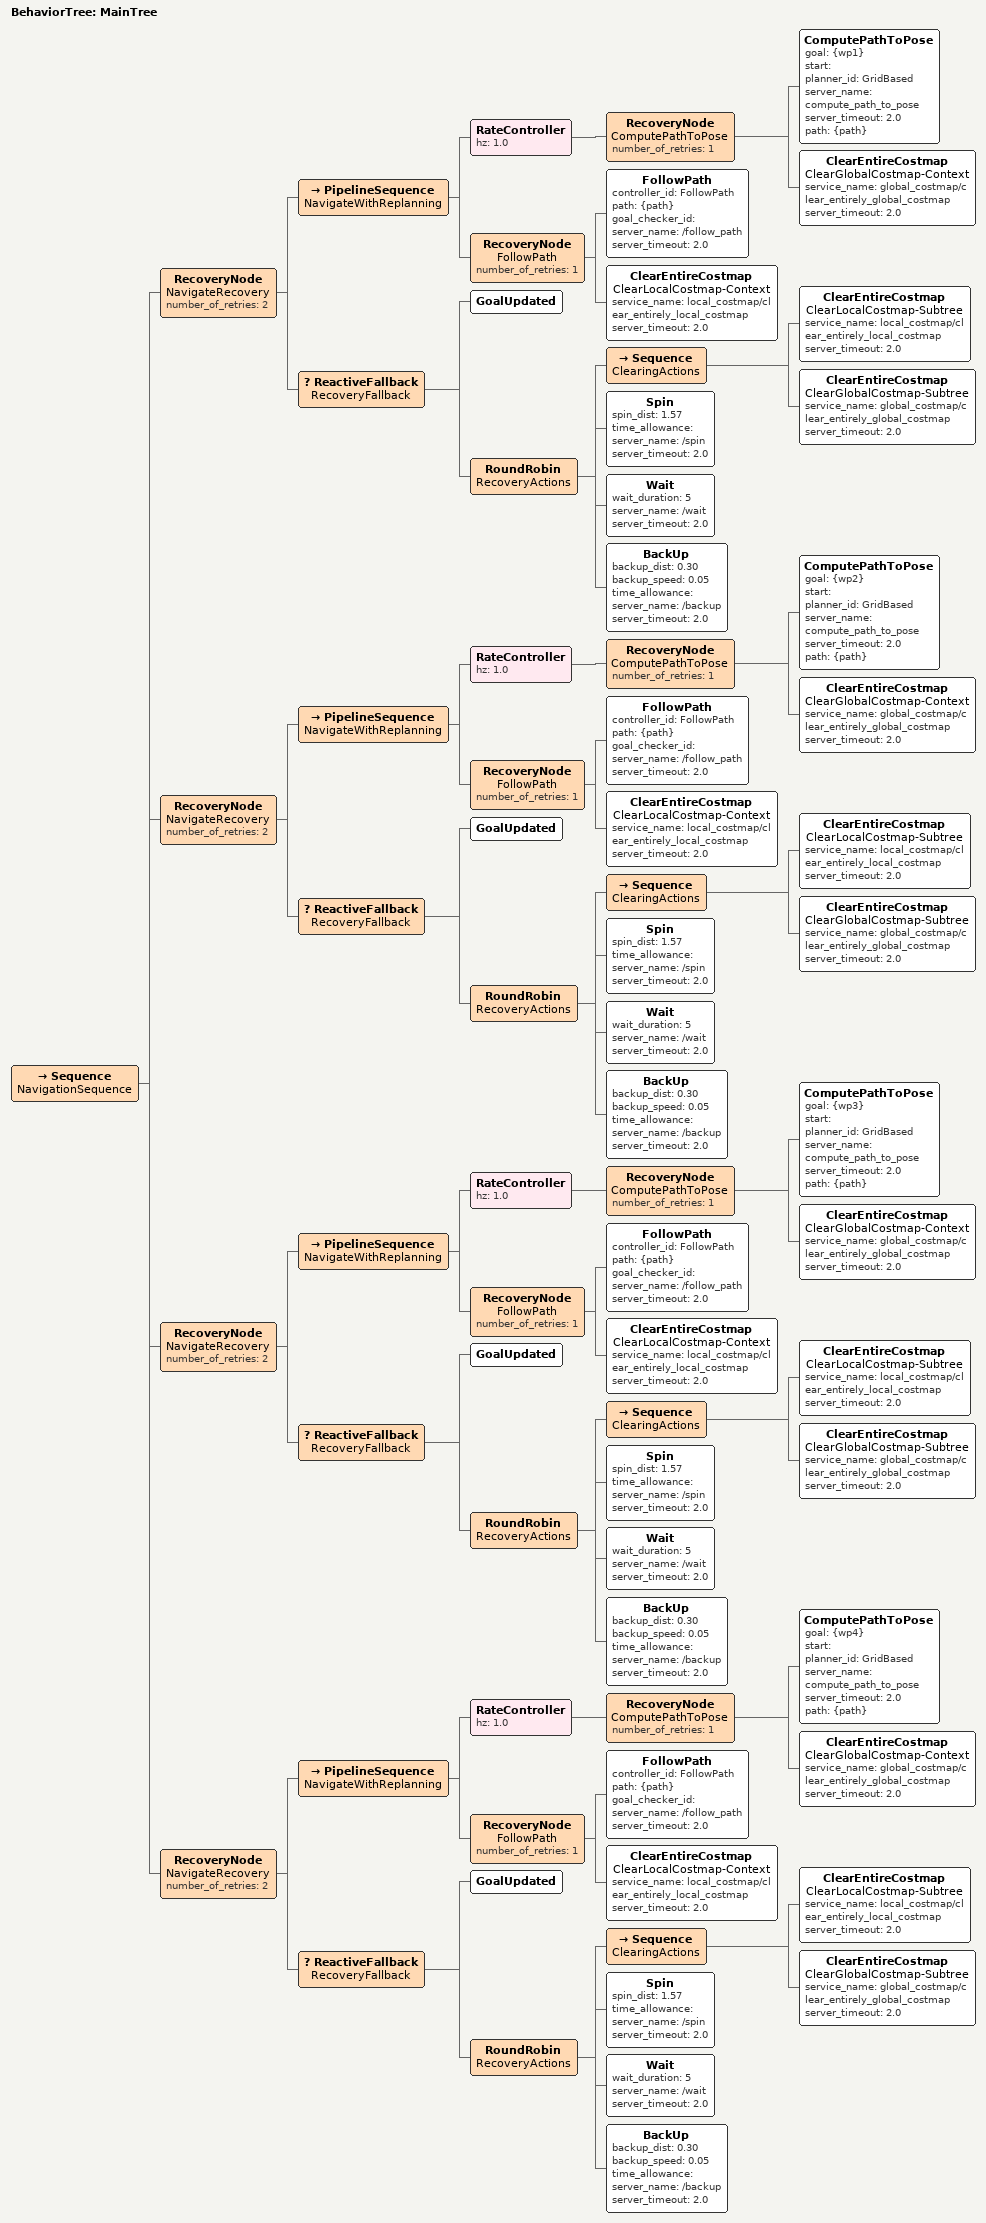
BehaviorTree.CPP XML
<?xml version="1.0" encoding="UTF-8"?>
<root BTCPP_format="3">
  <BehaviorTree ID="MainTree">
    <Sequence name="NavigationSequence">
      <RecoveryNode name="NavigateRecovery"
                    number_of_retries="2">
        <PipelineSequence name="NavigateWithReplanning">
          <RateController hz="1.0">
            <RecoveryNode name="ComputePathToPose"
                          number_of_retries="1">
              <ComputePathToPose goal="{wp1}"
                                 start=""
                                 planner_id="GridBased"
                                 server_name="compute_path_to_pose"
                                 server_timeout="2.0"
                                 path="{path}"/>
              <ClearEntireCostmap name="ClearGlobalCostmap-Context"
                                  service_name="global_costmap/clear_entirely_global_costmap"
                                  server_timeout="2.0"/>
            </RecoveryNode>
          </RateController>
          <RecoveryNode name="FollowPath"
                        number_of_retries="1">
            <FollowPath controller_id="FollowPath"
                        path="{path}"
                        goal_checker_id=""
                        server_name="/follow_path"
                        server_timeout="2.0"/>
            <ClearEntireCostmap name="ClearLocalCostmap-Context"
                                service_name="local_costmap/clear_entirely_local_costmap"
                                server_timeout="2.0"/>
          </RecoveryNode>
        </PipelineSequence>
        <ReactiveFallback name="RecoveryFallback">
          <GoalUpdated/>
          <RoundRobin name="RecoveryActions">
            <Sequence name="ClearingActions">
              <ClearEntireCostmap name="ClearLocalCostmap-Subtree"
                                  service_name="local_costmap/clear_entirely_local_costmap"
                                  server_timeout="2.0"/>
              <ClearEntireCostmap name="ClearGlobalCostmap-Subtree"
                                  service_name="global_costmap/clear_entirely_global_costmap"
                                  server_timeout="2.0"/>
            </Sequence>
            <Spin spin_dist="1.57"
                  time_allowance=""
                  server_name="/spin"
                  server_timeout="2.0"/>
            <Wait wait_duration="5"
                  server_name="/wait"
                  server_timeout="2.0"/>
            <BackUp backup_dist="0.30"
                    backup_speed="0.05"
                    time_allowance=""
                    server_name="/backup"
                    server_timeout="2.0"/>
          </RoundRobin>
        </ReactiveFallback>
      </RecoveryNode>
      <RecoveryNode name="NavigateRecovery"
                    number_of_retries="2">
        <PipelineSequence name="NavigateWithReplanning">
          <RateController hz="1.0">
            <RecoveryNode name="ComputePathToPose"
                          number_of_retries="1">
              <ComputePathToPose goal="{wp2}"
                                 start=""
                                 planner_id="GridBased"
                                 server_name="compute_path_to_pose"
                                 server_timeout="2.0"
                                 path="{path}"/>
              <ClearEntireCostmap name="ClearGlobalCostmap-Context"
                                  service_name="global_costmap/clear_entirely_global_costmap"
                                  server_timeout="2.0"/>
            </RecoveryNode>
          </RateController>
          <RecoveryNode name="FollowPath"
                        number_of_retries="1">
            <FollowPath controller_id="FollowPath"
                        path="{path}"
                        goal_checker_id=""
                        server_name="/follow_path"
                        server_timeout="2.0"/>
            <ClearEntireCostmap name="ClearLocalCostmap-Context"
                                service_name="local_costmap/clear_entirely_local_costmap"
                                server_timeout="2.0"/>
          </RecoveryNode>
        </PipelineSequence>
        <ReactiveFallback name="RecoveryFallback">
          <GoalUpdated/>
          <RoundRobin name="RecoveryActions">
            <Sequence name="ClearingActions">
              <ClearEntireCostmap name="ClearLocalCostmap-Subtree"
                                  service_name="local_costmap/clear_entirely_local_costmap"
                                  server_timeout="2.0"/>
              <ClearEntireCostmap name="ClearGlobalCostmap-Subtree"
                                  service_name="global_costmap/clear_entirely_global_costmap"
                                  server_timeout="2.0"/>
            </Sequence>
            <Spin spin_dist="1.57"
                  time_allowance=""
                  server_name="/spin"
                  server_timeout="2.0"/>
            <Wait wait_duration="5"
                  server_name="/wait"
                  server_timeout="2.0"/>
            <BackUp backup_dist="0.30"
                    backup_speed="0.05"
                    time_allowance=""
                    server_name="/backup"
                    server_timeout="2.0"/>
          </RoundRobin>
        </ReactiveFallback>
      </RecoveryNode>
      <RecoveryNode name="NavigateRecovery"
                    number_of_retries="2">
        <PipelineSequence name="NavigateWithReplanning">
          <RateController hz="1.0">
            <RecoveryNode name="ComputePathToPose"
                          number_of_retries="1">
              <ComputePathToPose goal="{wp3}"
                                 start=""
                                 planner_id="GridBased"
                                 server_name="compute_path_to_pose"
                                 server_timeout="2.0"
                                 path="{path}"/>
              <ClearEntireCostmap name="ClearGlobalCostmap-Context"
                                  service_name="global_costmap/clear_entirely_global_costmap"
                                  server_timeout="2.0"/>
            </RecoveryNode>
          </RateController>
          <RecoveryNode name="FollowPath"
                        number_of_retries="1">
            <FollowPath controller_id="FollowPath"
                        path="{path}"
                        goal_checker_id=""
                        server_name="/follow_path"
                        server_timeout="2.0"/>
            <ClearEntireCostmap name="ClearLocalCostmap-Context"
                                service_name="local_costmap/clear_entirely_local_costmap"
                                server_timeout="2.0"/>
          </RecoveryNode>
        </PipelineSequence>
        <ReactiveFallback name="RecoveryFallback">
          <GoalUpdated/>
          <RoundRobin name="RecoveryActions">
            <Sequence name="ClearingActions">
              <ClearEntireCostmap name="ClearLocalCostmap-Subtree"
                                  service_name="local_costmap/clear_entirely_local_costmap"
                                  server_timeout="2.0"/>
              <ClearEntireCostmap name="ClearGlobalCostmap-Subtree"
                                  service_name="global_costmap/clear_entirely_global_costmap"
                                  server_timeout="2.0"/>
            </Sequence>
            <Spin spin_dist="1.57"
                  time_allowance=""
                  server_name="/spin"
                  server_timeout="2.0"/>
            <Wait wait_duration="5"
                  server_name="/wait"
                  server_timeout="2.0"/>
            <BackUp backup_dist="0.30"
                    backup_speed="0.05"
                    time_allowance=""
                    server_name="/backup"
                    server_timeout="2.0"/>
          </RoundRobin>
        </ReactiveFallback>
      </RecoveryNode>
      <RecoveryNode name="NavigateRecovery"
                    number_of_retries="2">
        <PipelineSequence name="NavigateWithReplanning">
          <RateController hz="1.0">
            <RecoveryNode name="ComputePathToPose"
                          number_of_retries="1">
              <ComputePathToPose goal="{wp4}"
                                 start=""
                                 planner_id="GridBased"
                                 server_name="compute_path_to_pose"
                                 server_timeout="2.0"
                                 path="{path}"/>
              <ClearEntireCostmap name="ClearGlobalCostmap-Context"
                                  service_name="global_costmap/clear_entirely_global_costmap"
                                  server_timeout="2.0"/>
            </RecoveryNode>
          </RateController>
          <RecoveryNode name="FollowPath"
                        number_of_retries="1">
            <FollowPath controller_id="FollowPath"
                        path="{path}"
                        goal_checker_id=""
                        server_name="/follow_path"
                        server_timeout="2.0"/>
            <ClearEntireCostmap name="ClearLocalCostmap-Context"
                                service_name="local_costmap/clear_entirely_local_costmap"
                                server_timeout="2.0"/>
          </RecoveryNode>
        </PipelineSequence>
        <ReactiveFallback name="RecoveryFallback">
          <GoalUpdated/>
          <RoundRobin name="RecoveryActions">
            <Sequence name="ClearingActions">
              <ClearEntireCostmap name="ClearLocalCostmap-Subtree"
                                  service_name="local_costmap/clear_entirely_local_costmap"
                                  server_timeout="2.0"/>
              <ClearEntireCostmap name="ClearGlobalCostmap-Subtree"
                                  service_name="global_costmap/clear_entirely_global_costmap"
                                  server_timeout="2.0"/>
            </Sequence>
            <Spin spin_dist="1.57"
                  time_allowance=""
                  server_name="/spin"
                  server_timeout="2.0"/>
            <Wait wait_duration="5"
                  server_name="/wait"
                  server_timeout="2.0"/>
            <BackUp backup_dist="0.30"
                    backup_speed="0.05"
                    time_allowance=""
                    server_name="/backup"
                    server_timeout="2.0"/>
          </RoundRobin>
        </ReactiveFallback>
      </RecoveryNode>
    </Sequence>
  </BehaviorTree>

</root>
